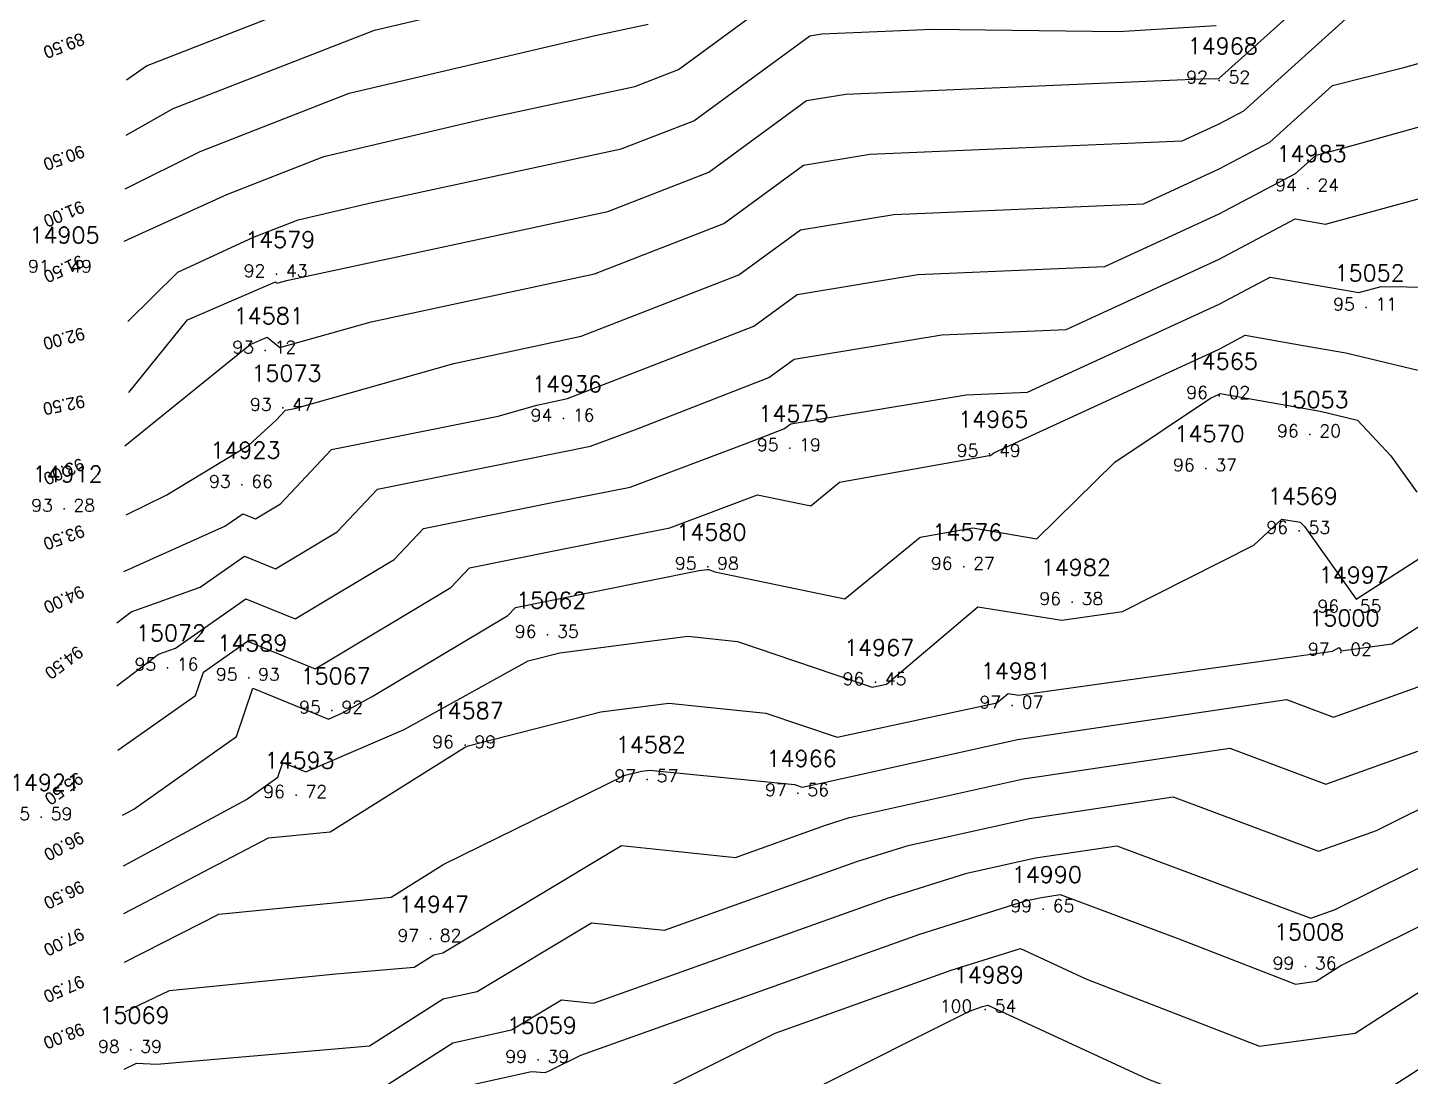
# Model space of a CAD drawing. Header units: millimetres. Extents: x 1412565 to 1412813, y 4931476 to 4931699.
# Drawn here: x 1412707.42 to 1412729.35, y 4931486.23 to 4931502.86 of the extents above; entities that cross this region are included whole.
import ezdxf
from ezdxf.enums import TextEntityAlignment as Align

# ---------------------------------------------------------------- set-up
doc = ezdxf.new("R2010")
doc.units = ezdxf.units.MM
for name, color, linetype in [('CIVIL', 50, 'Continuous'), ('CIVIL-DRAW', 80, 'Continuous'), ('CIVIL-NONAME', 130, 'Continuous'), ('CIVIL-TEXT', 240, 'Continuous'), ('CIVIL-Z', 50, 'Continuous'), ('Tcontours0', 7, 'Continuous'), ('Tcontours1', 7, 'Continuous'), ('Tcontours2', 7, 'Continuous')]:
    doc.layers.add(name, color=color, linetype=linetype)
doc.styles.add('CIVILCADMAIN', font='TXT.SHX')
doc.styles.add('MAVAT_HebTXT', font='hebtxt.shx')
doc.styles.get("Standard").update_dxf_attribs({"font": 'arial.ttf'})

# ---------------------------------------------------------------- blocks, each defined once
blk = doc.blocks.new('CIVIL-ZZ')
at = {"layer": 'CIVIL-DRAW'}
blk.add_point((0, 0), dxfattribs=at)
at = {"layer": 'CIVIL-NONAME'}
blk.add_attdef('NAME', text='', height=1.8, dxfattribs=at).set_placement((0, 2.1), align=Align.CENTER)
at = {"layer": 'CIVIL-TEXT', "flags": 8}
blk.add_attdef('TEXT', text='', height=2, dxfattribs=at).set_placement((0.2, -3.3), align=Align.CENTER)
at = {"layer": 'CIVIL-Z'}
blk.add_attdef('Z1', text='', height=1.6, dxfattribs=at).set_placement((-0.75, -0.225), align=Align.RIGHT)
blk.add_attdef('Z2', (0.75, -0.225), '', height=1.6, dxfattribs=at)

msp = doc.modelspace()

# ---------------------------------------------------------------- linework, layer by layer
at = {"layer": 'Tcontours0'}
for points, elevation in [([(1412708.991, 4931502.03), (1412709.308, 4931502.257), (1412713.328, 4931503.825)], 90), ([(1412708.838, 4931492.424), (1412709.5, 4931492.924), (1412709.766, 4931493.019), (1412710.885, 4931493.804), (1412711.668, 4931493.487), (1412713.236, 4931494.424), (1412713.701, 4931494.917), (1412715.824, 4931495.344), (1412716.977, 4931495.575), (1412718.848, 4931496.277), (1412719.419, 4931496.499), (1412719.529, 4931496.579), (1412722.306, 4931497.035), (1412723.281, 4931497.077), (1412726.32, 4931498.477), (1412727.128, 4931498.905), (1412728.534, 4931498.659), (1412728.891, 4931498.756), (1412730.516, 4931498.732)], 95), ([(1412709.292, 4931483.243), (1412710.195, 4931483.449), (1412710.399, 4931483.544), (1412710.873, 4931483.524), (1412713.043, 4931484.414), (1412713.773, 4931484.923), (1412714.468, 4931485.367), (1412714.935, 4931485.469), (1412716.13, 4931485.374), (1412716.553, 4931485.551), (1412719.281, 4931486.914), (1412722.072, 4931487.912), (1412723.168, 4931488.255), (1412724.205, 4931487.774), (1412726.963, 4931486.707), (1412728.477, 4931486.915), (1412729.991, 4931487.886)], 100)]:
    msp.add_lwpolyline(points, dxfattribs=dict(at, elevation=elevation))
at = {"layer": 'Tcontours1'}
for points, elevation in [([(1412708.967, 4931496.229), (1412710.951, 4931497.834), (1412711.221, 4931497.95), (1412711.425, 4931497.788), (1412712.869, 4931498.195), (1412716.414, 4931498.956), (1412718.464, 4931499.755), (1412719.728, 4931500.679), (1412720.781, 4931500.852), (1412725.732, 4931501.063), (1412726.32, 4931501.334), (1412726.713, 4931501.543), (1412728.384, 4931503.046), (1412729.51, 4931503.332), (1412729.999, 4931503.31), (1412732.53, 4931502.453), (1412734.956, 4931503.098), (1412735.392, 4931503.28), (1412736.054, 4931503.341), (1412738.961, 4931503.094), (1412741.75, 4931502.793), (1412745.107, 4931502.771), (1412746.957, 4931502.147)], 93), ([(1412708.971, 4931500.304), (1412710.157, 4931500.896), (1412712.522, 4931501.819), (1412716.425, 4931502.735), (1412717.265, 4931502.916)], 91), ([(1412709.014, 4931498.2), (1412709.806, 4931498.982), (1412711.005, 4931499.535), (1412711.716, 4931499.813), (1412712.89, 4931500.088), (1412716.839, 4931500.936), (1412717.987, 4931501.383), (1412719.828, 4931502.729), (1412720.018, 4931502.76), (1412721.774, 4931502.835), (1412724.726, 4931502.797), (1412726.271, 4931502.894)], 92), ([(1412708.951, 4931494.236), (1412710.553, 4931494.953), (1412710.836, 4931495.152), (1412711.035, 4931495.071), (1412711.433, 4931495.309), (1412712.243, 4931496.168), (1412714.888, 4931496.699), (1412715.499, 4931496.872), (1412715.988, 4931496.977), (1412718.942, 4931498.127), (1412719.629, 4931498.629), (1412721.543, 4931498.943), (1412724.506, 4931499.07), (1412726.32, 4931499.906), (1412727.533, 4931500.549), (1412727.857, 4931500.839), (1412728.224, 4931500.933), (1412730.497, 4931501.565)], 94), ([(1412708.928, 4931490.372), (1412709.106, 4931490.467), (1412710.738, 4931491.622), (1412710.996, 4931492.385), (1412712.193, 4931491.896), (1412712.408, 4931491.989), (1412712.886, 4931492.253), (1412715.039, 4931493.54), (1412715.16, 4931493.667), (1412715.71, 4931493.778), (1412718.073, 4931494.252), (1412718.198, 4931494.268), (1412718.228, 4931494.265), (1412718.323, 4931494.232), (1412720.384, 4931493.805), (1412721.58, 4931494.78), (1412722.412, 4931494.93), (1412723.431, 4931494.753), (1412724.668, 4931495.967), (1412726.183, 4931496.985), (1412726.32, 4931497.049), (1412726.336, 4931497.057), (1412726.371, 4931497.051), (1412727.923, 4931496.779), (1412728.515, 4931496.638), (1412729.042, 4931496.072), (1412729.458, 4931495.493)], 96), ([(1412708.948, 4931488.812), (1412711.241, 4931490.013), (1412712.222, 4931490.11), (1412714.353, 4931491.443), (1412714.41, 4931491.471), (1412716.512, 4931492.01), (1412717.594, 4931492.148), (1412719.133, 4931491.992), (1412720.261, 4931491.608), (1412722.795, 4931492.152), (1412722.973, 4931492.302), (1412723.136, 4931492.276), (1412728.117, 4931492.975), (1412728.223, 4931493.029), (1412728.256, 4931492.979), (1412729.06, 4931493.087), (1412730.107, 4931493.76)], 97), ([(1412708.976, 4931487.256), (1412709.672, 4931487.593), (1412712.31, 4931487.854), (1412713.554, 4931487.961), (1412713.864, 4931488.159), (1412714.006, 4931488.19), (1412716.841, 4931489.889), (1412718.649, 4931489.703), (1412720.079, 4931490.214), (1412720.459, 4931490.333), (1412723.217, 4931490.946), (1412726.491, 4931491.433), (1412728.015, 4931490.864), (1412729.472, 4931491.386)], 98), ([(1412708.996, 4931485.19), (1412709.567, 4931485.473), (1412711.356, 4931485.398), (1412712.133, 4931485.464), (1412714.166, 4931486.763), (1412715.095, 4931486.967), (1412715.891, 4931487.444), (1412716.398, 4931487.391), (1412721.075, 4931489.063), (1412722.32, 4931489.452), (1412723.407, 4931489.694), (1412724.697, 4931489.886), (1412727.776, 4931488.736), (1412728.162, 4931488.874), (1412729.976, 4931489.777)], 99)]:
    msp.add_lwpolyline(points, dxfattribs=dict(at, elevation=elevation))
at = {"layer": 'Tcontours2'}
for points, elevation in [([(1412709.03, 4931497.076), (1412709.958, 4931498.227), (1412711.352, 4931498.827), (1412711.377, 4931498.807), (1412711.554, 4931498.857), (1412716.627, 4931499.946), (1412718.225, 4931500.569), (1412719.778, 4931501.704), (1412720.399, 4931501.806), (1412726.145, 4931502.051), (1412726.259, 4931502.05), (1412726.318, 4931502.054), (1412728.513, 4931504.03), (1412728.556, 4931504.082), (1412728.708, 4931504.073), (1412730.245, 4931504.006), (1412732.304, 4931503.309), (1412734.278, 4931503.834), (1412735.008, 4931504.138), (1412736.117, 4931504.24), (1412740.988, 4931503.826), (1412741.146, 4931503.809), (1412745.746, 4931503.779), (1412746.961, 4931503.308)], 92.5), ([(1412708.986, 4931501.155), (1412709.732, 4931501.577), (1412712.925, 4931502.822), (1412716.872, 4931503.749)], 90.5), ([(1412708.953, 4931499.473), (1412710.581, 4931500.216), (1412712.119, 4931500.816), (1412714.658, 4931501.412), (1412717.052, 4931501.926), (1412717.748, 4931502.197), (1412719.191, 4931503.252)], 91.5), ([(1412708.986, 4931495.135), (1412709.633, 4931495.45), (1412710.93, 4931496.241), (1412711.367, 4931496.637), (1412711.514, 4931496.793), (1412711.663, 4931496.823), (1412714.184, 4931497.534), (1412716.201, 4931497.967), (1412718.703, 4931498.941), (1412719.679, 4931499.654), (1412721.162, 4931499.898), (1412725.119, 4931500.067), (1412726.32, 4931500.62), (1412727.123, 4931501.046), (1412728.12, 4931501.942), (1412729.252, 4931502.23), (1412730.139, 4931502.476)], 93.5), ([(1412708.838, 4931493.424), (1412709.064, 4931493.595), (1412710.159, 4931493.986), (1412710.861, 4931494.478), (1412711.352, 4931494.279), (1412712.334, 4931494.867), (1412712.972, 4931495.543), (1412715.881, 4931496.127), (1412716.348, 4931496.221), (1412717.105, 4931496.505), (1412719.18, 4931497.313), (1412719.579, 4931497.604), (1412721.925, 4931497.989), (1412723.893, 4931498.073), (1412726.32, 4931499.191), (1412727.524, 4931499.829), (1412728.005, 4931499.745), (1412729.984, 4931500.284)], 94.5), ([(1412708.854, 4931491.403), (1412710.085, 4931492.27), (1412710.21, 4931492.639), (1412710.909, 4931493.13), (1412711.984, 4931492.695), (1412714.137, 4931493.982), (1412714.43, 4931494.292), (1412715.767, 4931494.561), (1412717.606, 4931494.93), (1412719, 4931495.452), (1412719.845, 4931495.277), (1412720.302, 4931495.65), (1412722.675, 4931496.077), (1412722.695, 4931496.074), (1412722.719, 4931496.097), (1412722.749, 4931496.117), (1412726.32, 4931497.763), (1412726.732, 4931497.981), (1412727.651, 4931497.82), (1412728.332, 4931497.701), (1412730.402, 4931497.209)], 95.5), ([(1412708.943, 4931489.569), (1412710.893, 4931490.622), (1412711.392, 4931490.975), (1412711.471, 4931491.208), (1412711.837, 4931491.059), (1412713.394, 4931491.732), (1412715.363, 4931492.82), (1412715.864, 4931492.948), (1412717.896, 4931493.208), (1412718.681, 4931493.128), (1412720.815, 4931492.401), (1412721.045, 4931492.45), (1412722.491, 4931493.677), (1412723.825, 4931493.465), (1412724.789, 4931493.6), (1412726.87, 4931494.654), (1412727.313, 4931495.066), (1412727.605, 4931495.019), (1412727.672, 4931494.947), (1412728.496, 4931493.799), (1412730.217, 4931494.906)], 96.5), ([(1412708.96, 4931488.041), (1412710.456, 4931488.803), (1412713.19, 4931489.073), (1412714.022, 4931489.594), (1412716.901, 4931491.005), (1412717.159, 4931491.071), (1412717.292, 4931491.088), (1412719.586, 4931490.856), (1412719.706, 4931490.815), (1412720.056, 4931490.89), (1412723.122, 4931491.572), (1412727.389, 4931492.207), (1412728.135, 4931491.928), (1412729.626, 4931492.462)], 97.5), ([(1412708.952, 4931486.345), (1412709.151, 4931486.438), (1412709.474, 4931486.424), (1412712.844, 4931486.713), (1412714.015, 4931487.461), (1412714.551, 4931487.578), (1412716.366, 4931488.666), (1412717.524, 4931488.547), (1412720.577, 4931489.638), (1412721.39, 4931489.892), (1412723.312, 4931490.32), (1412725.594, 4931490.66), (1412727.896, 4931489.8), (1412728.817, 4931490.13), (1412729.974, 4931490.706)], 98.5), ([(1412709.024, 4931484.136), (1412709.335, 4931484.207), (1412709.983, 4931484.508), (1412711.489, 4931484.445), (1412712.382, 4931484.812), (1412712.683, 4931485.021), (1412714.317, 4931486.065), (1412715.414, 4931486.306), (1412715.63, 4931486.289), (1412715.706, 4931486.321), (1412716.198, 4931486.567), (1412721.573, 4931488.487), (1412723.251, 4931489.012), (1412723.502, 4931489.068), (1412723.799, 4931489.112), (1412725.682, 4931488.409), (1412727.531, 4931487.694), (1412727.862, 4931487.739), (1412728.252, 4931487.99), (1412729.978, 4931488.849)], 99.5), ([(1412709.3, 4931482.25), (1412710.248, 4931482.423), (1412710.753, 4931482.649), (1412711.854, 4931483.258), (1412713.703, 4931484.017), (1412714.551, 4931484.607), (1412715.119, 4931484.579), (1412716.63, 4931484.458), (1412717.401, 4931484.782), (1412722.363, 4931487.262), (1412722.57, 4931487.336), (1412722.651, 4931487.361), (1412725.169, 4931486.194), (1412726.395, 4931485.72), (1412729.091, 4931486.09), (1412730.069, 4931486.717)], 100.5)]:
    msp.add_lwpolyline(points, dxfattribs=dict(at, elevation=elevation))

# ---------------------------------------------------------------- block references
at = {"layer": 'CIVIL'}
ref = msp.add_blockref('CIVIL-ZZ', (1412726.32, 4931502.02, 92.52), dxfattribs=dict(at, xscale=0.2, yscale=0.2))
ref.add_attrib('Z2', '52', (1412726.47, 4931501.975), dxfattribs={"layer": 'CIVIL-Z', "height": 0.2, "style": 'CIVILCADMAIN'})
ref.add_attrib('Z1', '92', (1412725.8, 4931501.975), dxfattribs={"layer": 'CIVIL-Z', "height": 0.2, "style": 'CIVILCADMAIN'})
ref.add_attrib('NAME', '14968', (1412725.82, 4931502.44), dxfattribs={"layer": 'CIVIL-NONAME', "height": 0.26, "style": 'CIVILCADMAIN'})
ref = msp.add_blockref('CIVIL-ZZ', (1412727.73, 4931500.31, 94.24), dxfattribs=dict(at, xscale=0.2, yscale=0.2))
ref.add_attrib('Z2', '24', (1412727.88, 4931500.265), dxfattribs={"layer": 'CIVIL-Z', "height": 0.2, "style": 'CIVILCADMAIN'})
ref.add_attrib('Z1', '94', (1412727.21, 4931500.265), dxfattribs={"layer": 'CIVIL-Z', "height": 0.2, "style": 'CIVILCADMAIN'})
ref.add_attrib('NAME', '14983', (1412727.23, 4931500.73), dxfattribs={"layer": 'CIVIL-NONAME', "height": 0.26, "style": 'CIVILCADMAIN'})
ref = msp.add_blockref('CIVIL-ZZ', (1412707.95, 4931499.02, 91.49), dxfattribs=dict(at, xscale=0.2, yscale=0.2))
ref.add_attrib('Z2', '49', (1412708.1, 4931498.975), dxfattribs={"layer": 'CIVIL-Z', "height": 0.2, "style": 'CIVILCADMAIN'})
ref.add_attrib('Z1', '91', (1412707.43, 4931498.975), dxfattribs={"layer": 'CIVIL-Z', "height": 0.2, "style": 'CIVILCADMAIN'})
ref.add_attrib('NAME', '14905', (1412707.45, 4931499.44), dxfattribs={"layer": 'CIVIL-NONAME', "height": 0.26, "style": 'CIVILCADMAIN'})
ref = msp.add_blockref('CIVIL-ZZ', (1412711.37, 4931498.95, 92.43), dxfattribs=dict(at, xscale=0.2, yscale=0.2))
ref.add_attrib('Z2', '43', (1412711.52, 4931498.905), dxfattribs={"layer": 'CIVIL-Z', "height": 0.2, "style": 'CIVILCADMAIN'})
ref.add_attrib('Z1', '92', (1412710.85, 4931498.905), dxfattribs={"layer": 'CIVIL-Z', "height": 0.2, "style": 'CIVILCADMAIN'})
ref.add_attrib('NAME', '14579', (1412710.87, 4931499.37), dxfattribs={"layer": 'CIVIL-NONAME', "height": 0.26, "style": 'CIVILCADMAIN'})
ref = msp.add_blockref('CIVIL-ZZ', (1412728.65, 4931498.42, 95.11), dxfattribs=dict(at, xscale=0.2, yscale=0.2))
ref.add_attrib('Z2', '11', (1412728.8, 4931498.375), dxfattribs={"layer": 'CIVIL-Z', "height": 0.2, "style": 'CIVILCADMAIN'})
ref.add_attrib('Z1', '95', (1412728.13, 4931498.375), dxfattribs={"layer": 'CIVIL-Z', "height": 0.2, "style": 'CIVILCADMAIN'})
ref.add_attrib('NAME', '15052', (1412728.15, 4931498.84), dxfattribs={"layer": 'CIVIL-NONAME', "height": 0.26, "style": 'CIVILCADMAIN'})
ref = msp.add_blockref('CIVIL-ZZ', (1412711.19, 4931497.74, 93.12), dxfattribs=dict(at, xscale=0.2, yscale=0.2))
ref.add_attrib('Z2', '12', (1412711.34, 4931497.695), dxfattribs={"layer": 'CIVIL-Z', "height": 0.2, "style": 'CIVILCADMAIN'})
ref.add_attrib('Z1', '93', (1412710.67, 4931497.695), dxfattribs={"layer": 'CIVIL-Z', "height": 0.2, "style": 'CIVILCADMAIN'})
ref.add_attrib('NAME', '14581', (1412710.69, 4931498.16), dxfattribs={"layer": 'CIVIL-NONAME', "height": 0.26, "style": 'CIVILCADMAIN'})
ref = msp.add_blockref('CIVIL-ZZ', (1412726.32, 4931497.02, 96.02), dxfattribs=dict(at, xscale=0.2, yscale=0.2))
ref.add_attrib('Z2', '02', (1412726.47, 4931496.975), dxfattribs={"layer": 'CIVIL-Z', "height": 0.2, "style": 'CIVILCADMAIN'})
ref.add_attrib('Z1', '96', (1412725.8, 4931496.975), dxfattribs={"layer": 'CIVIL-Z', "height": 0.2, "style": 'CIVILCADMAIN'})
ref.add_attrib('NAME', '14565', (1412725.82, 4931497.44), dxfattribs={"layer": 'CIVIL-NONAME', "height": 0.26, "style": 'CIVILCADMAIN'})
ref = msp.add_blockref('CIVIL-ZZ', (1412711.47, 4931496.83, 93.47), dxfattribs=dict(at, xscale=0.2, yscale=0.2))
ref.add_attrib('Z2', '47', (1412711.62, 4931496.785), dxfattribs={"layer": 'CIVIL-Z', "height": 0.2, "style": 'CIVILCADMAIN'})
ref.add_attrib('Z1', '93', (1412710.95, 4931496.785), dxfattribs={"layer": 'CIVIL-Z', "height": 0.2, "style": 'CIVILCADMAIN'})
ref.add_attrib('NAME', '15073', (1412710.97, 4931497.25), dxfattribs={"layer": 'CIVIL-NONAME', "height": 0.26, "style": 'CIVILCADMAIN'})
ref = msp.add_blockref('CIVIL-ZZ', (1412715.92, 4931496.66, 94.16), dxfattribs=dict(at, xscale=0.2, yscale=0.2))
ref.add_attrib('Z2', '16', (1412716.07, 4931496.615), dxfattribs={"layer": 'CIVIL-Z', "height": 0.2, "style": 'CIVILCADMAIN'})
ref.add_attrib('Z1', '94', (1412715.4, 4931496.615), dxfattribs={"layer": 'CIVIL-Z', "height": 0.2, "style": 'CIVILCADMAIN'})
ref.add_attrib('NAME', '14936', (1412715.42, 4931497.08), dxfattribs={"layer": 'CIVIL-NONAME', "height": 0.26, "style": 'CIVILCADMAIN'})
ref = msp.add_blockref('CIVIL-ZZ', (1412727.76, 4931496.41, 96.2), dxfattribs=dict(at, xscale=0.2, yscale=0.2))
ref.add_attrib('Z2', '20', (1412727.91, 4931496.365), dxfattribs={"layer": 'CIVIL-Z', "height": 0.2, "style": 'CIVILCADMAIN'})
ref.add_attrib('Z1', '96', (1412727.24, 4931496.365), dxfattribs={"layer": 'CIVIL-Z', "height": 0.2, "style": 'CIVILCADMAIN'})
ref.add_attrib('NAME', '15053', (1412727.26, 4931496.83), dxfattribs={"layer": 'CIVIL-NONAME', "height": 0.26, "style": 'CIVILCADMAIN'})
ref = msp.add_blockref('CIVIL-ZZ', (1412719.51, 4931496.19, 95.19), dxfattribs=dict(at, xscale=0.2, yscale=0.2))
ref.add_attrib('Z2', '19', (1412719.66, 4931496.145), dxfattribs={"layer": 'CIVIL-Z', "height": 0.2, "style": 'CIVILCADMAIN'})
ref.add_attrib('Z1', '95', (1412718.99, 4931496.145), dxfattribs={"layer": 'CIVIL-Z', "height": 0.2, "style": 'CIVILCADMAIN'})
ref.add_attrib('NAME', '14575', (1412719.01, 4931496.61), dxfattribs={"layer": 'CIVIL-NONAME', "height": 0.26, "style": 'CIVILCADMAIN'})
ref = msp.add_blockref('CIVIL-ZZ', (1412722.68, 4931496.1, 95.49), dxfattribs=dict(at, xscale=0.2, yscale=0.2))
ref.add_attrib('Z2', '49', (1412722.83, 4931496.055), dxfattribs={"layer": 'CIVIL-Z', "height": 0.2, "style": 'CIVILCADMAIN'})
ref.add_attrib('Z1', '95', (1412722.16, 4931496.055), dxfattribs={"layer": 'CIVIL-Z', "height": 0.2, "style": 'CIVILCADMAIN'})
ref.add_attrib('NAME', '14965', (1412722.18, 4931496.52), dxfattribs={"layer": 'CIVIL-NONAME', "height": 0.26, "style": 'CIVILCADMAIN'})
ref = msp.add_blockref('CIVIL-ZZ', (1412726.11, 4931495.87, 96.37), dxfattribs=dict(at, xscale=0.2, yscale=0.2))
ref.add_attrib('Z2', '37', (1412726.26, 4931495.825), dxfattribs={"layer": 'CIVIL-Z', "height": 0.2, "style": 'CIVILCADMAIN'})
ref.add_attrib('Z1', '96', (1412725.59, 4931495.825), dxfattribs={"layer": 'CIVIL-Z', "height": 0.2, "style": 'CIVILCADMAIN'})
ref.add_attrib('NAME', '14570', (1412725.61, 4931496.29), dxfattribs={"layer": 'CIVIL-NONAME', "height": 0.26, "style": 'CIVILCADMAIN'})
ref = msp.add_blockref('CIVIL-ZZ', (1412710.82, 4931495.61, 93.66), dxfattribs=dict(at, xscale=0.2, yscale=0.2))
ref.add_attrib('Z2', '66', (1412710.97, 4931495.565), dxfattribs={"layer": 'CIVIL-Z', "height": 0.2, "style": 'CIVILCADMAIN'})
ref.add_attrib('Z1', '93', (1412710.3, 4931495.565), dxfattribs={"layer": 'CIVIL-Z', "height": 0.2, "style": 'CIVILCADMAIN'})
ref.add_attrib('NAME', '14923', (1412710.32, 4931496.03), dxfattribs={"layer": 'CIVIL-NONAME', "height": 0.26, "style": 'CIVILCADMAIN'})
ref = msp.add_blockref('CIVIL-ZZ', (1412708, 4931495.23, 93.28), dxfattribs=dict(at, xscale=0.2, yscale=0.2))
ref.add_attrib('Z2', '28', (1412708.15, 4931495.185), dxfattribs={"layer": 'CIVIL-Z', "height": 0.2, "style": 'CIVILCADMAIN'})
ref.add_attrib('Z1', '93', (1412707.48, 4931495.185), dxfattribs={"layer": 'CIVIL-Z', "height": 0.2, "style": 'CIVILCADMAIN'})
ref.add_attrib('NAME', '14912', (1412707.5, 4931495.65), dxfattribs={"layer": 'CIVIL-NONAME', "height": 0.26, "style": 'CIVILCADMAIN'})
ref = msp.add_blockref('CIVIL-ZZ', (1412727.59, 4931494.88, 96.53), dxfattribs=dict(at, xscale=0.2, yscale=0.2))
ref.add_attrib('Z2', '53', (1412727.74, 4931494.835), dxfattribs={"layer": 'CIVIL-Z', "height": 0.2, "style": 'CIVILCADMAIN'})
ref.add_attrib('Z1', '96', (1412727.07, 4931494.835), dxfattribs={"layer": 'CIVIL-Z', "height": 0.2, "style": 'CIVILCADMAIN'})
ref.add_attrib('NAME', '14569', (1412727.09, 4931495.3), dxfattribs={"layer": 'CIVIL-NONAME', "height": 0.26, "style": 'CIVILCADMAIN'})
ref = msp.add_blockref('CIVIL-ZZ', (1412718.21, 4931494.31, 95.98), dxfattribs=dict(at, xscale=0.2, yscale=0.2))
ref.add_attrib('Z2', '98', (1412718.36, 4931494.265), dxfattribs={"layer": 'CIVIL-Z', "height": 0.2, "style": 'CIVILCADMAIN'})
ref.add_attrib('Z1', '95', (1412717.69, 4931494.265), dxfattribs={"layer": 'CIVIL-Z', "height": 0.2, "style": 'CIVILCADMAIN'})
ref.add_attrib('NAME', '14580', (1412717.71, 4931494.73), dxfattribs={"layer": 'CIVIL-NONAME', "height": 0.26, "style": 'CIVILCADMAIN'})
ref = msp.add_blockref('CIVIL-ZZ', (1412722.27, 4931494.31, 96.27), dxfattribs=dict(at, xscale=0.2, yscale=0.2))
ref.add_attrib('Z2', '27', (1412722.42, 4931494.265), dxfattribs={"layer": 'CIVIL-Z', "height": 0.2, "style": 'CIVILCADMAIN'})
ref.add_attrib('Z1', '96', (1412721.75, 4931494.265), dxfattribs={"layer": 'CIVIL-Z', "height": 0.2, "style": 'CIVILCADMAIN'})
ref.add_attrib('NAME', '14576', (1412721.77, 4931494.73), dxfattribs={"layer": 'CIVIL-NONAME', "height": 0.26, "style": 'CIVILCADMAIN'})
ref = msp.add_blockref('CIVIL-ZZ', (1412723.99, 4931493.75, 96.38), dxfattribs=dict(at, xscale=0.2, yscale=0.2))
ref.add_attrib('Z2', '38', (1412724.14, 4931493.705), dxfattribs={"layer": 'CIVIL-Z', "height": 0.2, "style": 'CIVILCADMAIN'})
ref.add_attrib('Z1', '96', (1412723.47, 4931493.705), dxfattribs={"layer": 'CIVIL-Z', "height": 0.2, "style": 'CIVILCADMAIN'})
ref.add_attrib('NAME', '14982', (1412723.49, 4931494.17), dxfattribs={"layer": 'CIVIL-NONAME', "height": 0.26, "style": 'CIVILCADMAIN'})
ref = msp.add_blockref('CIVIL-ZZ', (1412728.4, 4931493.63, 96.55), dxfattribs=dict(at, xscale=0.2, yscale=0.2))
ref.add_attrib('Z2', '55', (1412728.55, 4931493.585), dxfattribs={"layer": 'CIVIL-Z', "height": 0.2, "style": 'CIVILCADMAIN'})
ref.add_attrib('Z1', '96', (1412727.88, 4931493.585), dxfattribs={"layer": 'CIVIL-Z', "height": 0.2, "style": 'CIVILCADMAIN'})
ref.add_attrib('NAME', '14997', (1412727.9, 4931494.05), dxfattribs={"layer": 'CIVIL-NONAME', "height": 0.26, "style": 'CIVILCADMAIN'})
ref = msp.add_blockref('CIVIL-ZZ', (1412715.67, 4931493.23, 96.35), dxfattribs=dict(at, xscale=0.2, yscale=0.2))
ref.add_attrib('Z2', '35', (1412715.82, 4931493.185), dxfattribs={"layer": 'CIVIL-Z', "height": 0.2, "style": 'CIVILCADMAIN'})
ref.add_attrib('Z1', '96', (1412715.15, 4931493.185), dxfattribs={"layer": 'CIVIL-Z', "height": 0.2, "style": 'CIVILCADMAIN'})
ref.add_attrib('NAME', '15062', (1412715.17, 4931493.65), dxfattribs={"layer": 'CIVIL-NONAME', "height": 0.26, "style": 'CIVILCADMAIN'})
ref = msp.add_blockref('CIVIL-ZZ', (1412728.25, 4931492.95, 97.02), dxfattribs=dict(at, xscale=0.2, yscale=0.2))
ref.add_attrib('Z2', '02', (1412728.4, 4931492.905), dxfattribs={"layer": 'CIVIL-Z', "height": 0.2, "style": 'CIVILCADMAIN'})
ref.add_attrib('Z1', '97', (1412727.73, 4931492.905), dxfattribs={"layer": 'CIVIL-Z', "height": 0.2, "style": 'CIVILCADMAIN'})
ref.add_attrib('NAME', '15000', (1412727.75, 4931493.37), dxfattribs={"layer": 'CIVIL-NONAME', "height": 0.26, "style": 'CIVILCADMAIN'})
ref = msp.add_blockref('CIVIL-ZZ', (1412709.64, 4931492.71, 95.16), dxfattribs=dict(at, xscale=0.2, yscale=0.2))
ref.add_attrib('Z2', '16', (1412709.79, 4931492.665), dxfattribs={"layer": 'CIVIL-Z', "height": 0.2, "style": 'CIVILCADMAIN'})
ref.add_attrib('Z1', '95', (1412709.12, 4931492.665), dxfattribs={"layer": 'CIVIL-Z', "height": 0.2, "style": 'CIVILCADMAIN'})
ref.add_attrib('NAME', '15072', (1412709.14, 4931493.13), dxfattribs={"layer": 'CIVIL-NONAME', "height": 0.26, "style": 'CIVILCADMAIN'})
ref = msp.add_blockref('CIVIL-ZZ', (1412710.93, 4931492.55, 95.93), dxfattribs=dict(at, xscale=0.2, yscale=0.2))
ref.add_attrib('Z2', '93', (1412711.08, 4931492.505), dxfattribs={"layer": 'CIVIL-Z', "height": 0.2, "style": 'CIVILCADMAIN'})
ref.add_attrib('Z1', '95', (1412710.41, 4931492.505), dxfattribs={"layer": 'CIVIL-Z', "height": 0.2, "style": 'CIVILCADMAIN'})
ref.add_attrib('NAME', '14589', (1412710.43, 4931492.97), dxfattribs={"layer": 'CIVIL-NONAME', "height": 0.26, "style": 'CIVILCADMAIN'})
ref = msp.add_blockref('CIVIL-ZZ', (1412720.87, 4931492.48, 96.45), dxfattribs=dict(at, xscale=0.2, yscale=0.2))
ref.add_attrib('Z2', '45', (1412721.02, 4931492.435), dxfattribs={"layer": 'CIVIL-Z', "height": 0.2, "style": 'CIVILCADMAIN'})
ref.add_attrib('Z1', '96', (1412720.35, 4931492.435), dxfattribs={"layer": 'CIVIL-Z', "height": 0.2, "style": 'CIVILCADMAIN'})
ref.add_attrib('NAME', '14967', (1412720.37, 4931492.9), dxfattribs={"layer": 'CIVIL-NONAME', "height": 0.26, "style": 'CIVILCADMAIN'})
ref = msp.add_blockref('CIVIL-ZZ', (1412723.04, 4931492.11, 97.07), dxfattribs=dict(at, xscale=0.2, yscale=0.2))
ref.add_attrib('Z2', '07', (1412723.19, 4931492.065), dxfattribs={"layer": 'CIVIL-Z', "height": 0.2, "style": 'CIVILCADMAIN'})
ref.add_attrib('Z1', '97', (1412722.52, 4931492.065), dxfattribs={"layer": 'CIVIL-Z', "height": 0.2, "style": 'CIVILCADMAIN'})
ref.add_attrib('NAME', '14981', (1412722.54, 4931492.53), dxfattribs={"layer": 'CIVIL-NONAME', "height": 0.26, "style": 'CIVILCADMAIN'})
ref = msp.add_blockref('CIVIL-ZZ', (1412712.25, 4931492.03, 95.92), dxfattribs=dict(at, xscale=0.2, yscale=0.2))
ref.add_attrib('Z2', '92', (1412712.4, 4931491.985), dxfattribs={"layer": 'CIVIL-Z', "height": 0.2, "style": 'CIVILCADMAIN'})
ref.add_attrib('Z1', '95', (1412711.73, 4931491.985), dxfattribs={"layer": 'CIVIL-Z', "height": 0.2, "style": 'CIVILCADMAIN'})
ref.add_attrib('NAME', '15067', (1412711.75, 4931492.45), dxfattribs={"layer": 'CIVIL-NONAME', "height": 0.26, "style": 'CIVILCADMAIN'})
ref = msp.add_blockref('CIVIL-ZZ', (1412714.36, 4931491.48, 96.99), dxfattribs=dict(at, xscale=0.2, yscale=0.2))
ref.add_attrib('Z2', '99', (1412714.51, 4931491.435), dxfattribs={"layer": 'CIVIL-Z', "height": 0.2, "style": 'CIVILCADMAIN'})
ref.add_attrib('Z1', '96', (1412713.84, 4931491.435), dxfattribs={"layer": 'CIVIL-Z', "height": 0.2, "style": 'CIVILCADMAIN'})
ref.add_attrib('NAME', '14587', (1412713.86, 4931491.9), dxfattribs={"layer": 'CIVIL-NONAME', "height": 0.26, "style": 'CIVILCADMAIN'})
ref = msp.add_blockref('CIVIL-ZZ', (1412717.25, 4931490.94, 97.57), dxfattribs=dict(at, xscale=0.2, yscale=0.2))
ref.add_attrib('Z2', '57', (1412717.4, 4931490.895), dxfattribs={"layer": 'CIVIL-Z', "height": 0.2, "style": 'CIVILCADMAIN'})
ref.add_attrib('Z1', '97', (1412716.73, 4931490.895), dxfattribs={"layer": 'CIVIL-Z', "height": 0.2, "style": 'CIVILCADMAIN'})
ref.add_attrib('NAME', '14582', (1412716.75, 4931491.36), dxfattribs={"layer": 'CIVIL-NONAME', "height": 0.26, "style": 'CIVILCADMAIN'})
ref = msp.add_blockref('CIVIL-ZZ', (1412711.68, 4931490.69, 96.72), dxfattribs=dict(at, xscale=0.2, yscale=0.2))
ref.add_attrib('Z2', '72', (1412711.83, 4931490.645), dxfattribs={"layer": 'CIVIL-Z', "height": 0.2, "style": 'CIVILCADMAIN'})
ref.add_attrib('Z1', '96', (1412711.16, 4931490.645), dxfattribs={"layer": 'CIVIL-Z', "height": 0.2, "style": 'CIVILCADMAIN'})
ref.add_attrib('NAME', '14593', (1412711.18, 4931491.11), dxfattribs={"layer": 'CIVIL-NONAME', "height": 0.26, "style": 'CIVILCADMAIN'})
ref = msp.add_blockref('CIVIL-ZZ', (1412719.64, 4931490.72, 97.56), dxfattribs=dict(at, xscale=0.2, yscale=0.2))
ref.add_attrib('Z2', '56', (1412719.79, 4931490.675), dxfattribs={"layer": 'CIVIL-Z', "height": 0.2, "style": 'CIVILCADMAIN'})
ref.add_attrib('Z1', '97', (1412719.12, 4931490.675), dxfattribs={"layer": 'CIVIL-Z', "height": 0.2, "style": 'CIVILCADMAIN'})
ref.add_attrib('NAME', '14966', (1412719.14, 4931491.14), dxfattribs={"layer": 'CIVIL-NONAME', "height": 0.26, "style": 'CIVILCADMAIN'})
ref = msp.add_blockref('CIVIL-ZZ', (1412707.64, 4931490.34, 95.59), dxfattribs=dict(at, xscale=0.2, yscale=0.2))
ref.add_attrib('Z2', '59', (1412707.79, 4931490.295), dxfattribs={"layer": 'CIVIL-Z', "height": 0.2, "style": 'CIVILCADMAIN'})
ref.add_attrib('Z1', '95', (1412707.12, 4931490.295), dxfattribs={"layer": 'CIVIL-Z', "height": 0.2, "style": 'CIVILCADMAIN'})
ref.add_attrib('NAME', '14921', (1412707.14, 4931490.76), dxfattribs={"layer": 'CIVIL-NONAME', "height": 0.26, "style": 'CIVILCADMAIN'})
ref = msp.add_blockref('CIVIL-ZZ', (1412723.53, 4931488.88, 99.65), dxfattribs=dict(at, xscale=0.2, yscale=0.2))
ref.add_attrib('Z2', '65', (1412723.68, 4931488.835), dxfattribs={"layer": 'CIVIL-Z', "height": 0.2, "style": 'CIVILCADMAIN'})
ref.add_attrib('Z1', '99', (1412723.01, 4931488.835), dxfattribs={"layer": 'CIVIL-Z', "height": 0.2, "style": 'CIVILCADMAIN'})
ref.add_attrib('NAME', '14990', (1412723.03, 4931489.3), dxfattribs={"layer": 'CIVIL-NONAME', "height": 0.26, "style": 'CIVILCADMAIN'})
ref = msp.add_blockref('CIVIL-ZZ', (1412713.81, 4931488.41, 97.82), dxfattribs=dict(at, xscale=0.2, yscale=0.2))
ref.add_attrib('Z2', '82', (1412713.96, 4931488.365), dxfattribs={"layer": 'CIVIL-Z', "height": 0.2, "style": 'CIVILCADMAIN'})
ref.add_attrib('Z1', '97', (1412713.29, 4931488.365), dxfattribs={"layer": 'CIVIL-Z', "height": 0.2, "style": 'CIVILCADMAIN'})
ref.add_attrib('NAME', '14947', (1412713.31, 4931488.83), dxfattribs={"layer": 'CIVIL-NONAME', "height": 0.26, "style": 'CIVILCADMAIN'})
ref = msp.add_blockref('CIVIL-ZZ', (1412727.69, 4931487.97, 99.36), dxfattribs=dict(at, xscale=0.2, yscale=0.2))
ref.add_attrib('Z2', '36', (1412727.84, 4931487.925), dxfattribs={"layer": 'CIVIL-Z', "height": 0.2, "style": 'CIVILCADMAIN'})
ref.add_attrib('Z1', '99', (1412727.17, 4931487.925), dxfattribs={"layer": 'CIVIL-Z', "height": 0.2, "style": 'CIVILCADMAIN'})
ref.add_attrib('NAME', '15008', (1412727.19, 4931488.39), dxfattribs={"layer": 'CIVIL-NONAME', "height": 0.26, "style": 'CIVILCADMAIN'})
ref = msp.add_blockref('CIVIL-ZZ', (1412722.61, 4931487.29, 100.54), dxfattribs=dict(at, xscale=0.2, yscale=0.2))
ref.add_attrib('Z2', '54', (1412722.76, 4931487.245), dxfattribs={"layer": 'CIVIL-Z', "height": 0.2, "style": 'CIVILCADMAIN'})
ref.add_attrib('Z1', '100', (1412721.89, 4931487.245), dxfattribs={"layer": 'CIVIL-Z', "height": 0.2, "style": 'CIVILCADMAIN'})
ref.add_attrib('NAME', '14989', (1412722.11, 4931487.71), dxfattribs={"layer": 'CIVIL-NONAME', "height": 0.26, "style": 'CIVILCADMAIN'})
ref = msp.add_blockref('CIVIL-ZZ', (1412709.06, 4931486.65, 98.39), dxfattribs=dict(at, xscale=0.2, yscale=0.2))
ref.add_attrib('Z2', '39', (1412709.21, 4931486.605), dxfattribs={"layer": 'CIVIL-Z', "height": 0.2, "style": 'CIVILCADMAIN'})
ref.add_attrib('Z1', '98', (1412708.54, 4931486.605), dxfattribs={"layer": 'CIVIL-Z', "height": 0.2, "style": 'CIVILCADMAIN'})
ref.add_attrib('NAME', '15069', (1412708.56, 4931487.07), dxfattribs={"layer": 'CIVIL-NONAME', "height": 0.26, "style": 'CIVILCADMAIN'})
ref = msp.add_blockref('CIVIL-ZZ', (1412715.52, 4931486.49, 99.39), dxfattribs=dict(at, xscale=0.2, yscale=0.2))
ref.add_attrib('Z2', '39', (1412715.67, 4931486.445), dxfattribs={"layer": 'CIVIL-Z', "height": 0.2, "style": 'CIVILCADMAIN'})
ref.add_attrib('Z1', '99', (1412715, 4931486.445), dxfattribs={"layer": 'CIVIL-Z', "height": 0.2, "style": 'CIVILCADMAIN'})
ref.add_attrib('NAME', '15059', (1412715.02, 4931486.91), dxfattribs={"layer": 'CIVIL-NONAME', "height": 0.26, "style": 'CIVILCADMAIN'})

# ---------------------------------------------------------------- texts
at = {"layer": 'Tcontours1', "style": 'MAVAT_HebTXT'}
for s, rotation, p in [('91.00', 202.3704, (1412708, 4931499.904, 91)), ('92.00', 195.0572, (1412708, 4931497.928, 92)), ('93.00', 202.9105, (1412708, 4931495.82, 93)), ('94.00', 205.0749, (1412708, 4931493.791, 94)), ('96.00', 207.9457, (1412708, 4931489.88, 96)), ('97.00', 205.4731, (1412708, 4931488.36, 97)), ('98.00', 201.6308, (1412708, 4931486.869, 98))]:
    msp.add_text(s, height=0.2, rotation=rotation, dxfattribs=at).set_placement(p, align=Align.MIDDLE_CENTER)
at = {"layer": 'Tcontours2', "style": 'MAVAT_HebTXT'}
for s, rotation, p in [('89.50', 200.8495, (1412708, 4931502.573, 89.5)), ('90.50', 200.1307, (1412708, 4931500.794, 90.5)), ('91.50', 204.8229, (1412708, 4931499.033, 91.5)), ('92.50', 191.1178, (1412708, 4931496.874, 92.5)), ('93.50', 200.0503, (1412708, 4931494.775, 93.5)), ('94.50', 217.0594, (1412708, 4931492.791, 94.5)), ('95.50', 215.5861, (1412708, 4931490.792, 95.5)), ('96.50', 206.1326, (1412708, 4931489.106, 96.5)), ('97.50', 203.9311, (1412708, 4931487.615, 97.5))]:
    msp.add_text(s, height=0.2, rotation=rotation, dxfattribs=at).set_placement(p, align=Align.MIDDLE_CENTER)

doc.saveas('drawing.dxf')
